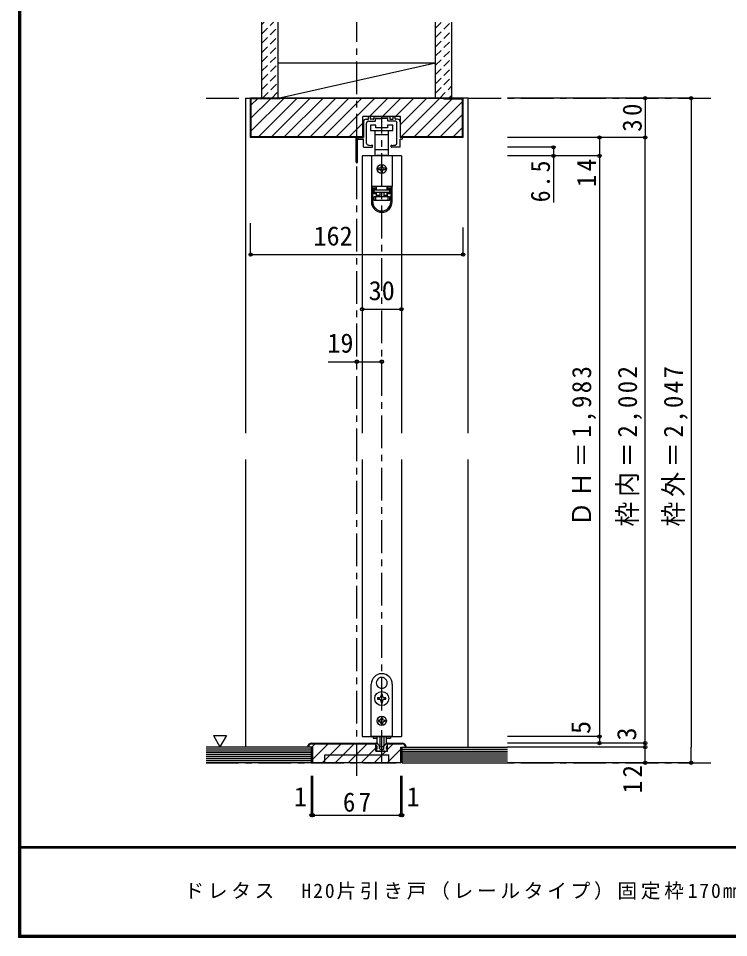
# Model space of a CAD drawing. Units: millimetres at full size, sheet at 1:5; details may follow other scales. Extents: x -973 to 977, y -718 to 696.
# Drawn here: x -973 to -432, y -701 to 0 of the extents above; entities that cross this region are included whole.
import ezdxf
from ezdxf.enums import TextEntityAlignment as Align

# ---------------------------------------------------------------- set-up
doc = ezdxf.new("R2010")
doc.units = ezdxf.units.MM
doc.header["$LTSCALE"] = 5
doc.header["$PDMODE"] = 32
doc.header["$PDSIZE"] = 2.5
doc.linetypes.add('CHAIN1', pattern=[8, 5, -1, 1, -1])
doc.linetypes.add('DASHED1', pattern=[1.8, 1.2, -0.6])
for name, color, linetype in [('0-1_通り芯', 4, 'CHAIN1'), ('0-2_柱', 3, 'Continuous'), ('0-3_仕上げ', 2, 'Continuous'), ('0-4_枠', 3, 'Continuous'), ('0-6_扉', 6, 'Continuous'), ('0-7_金物', 7, 'Continuous'), ('0-A_文字', 7, 'Continuous'), ('0-B_寸法', 7, 'Continuous'), ('0-C_ハッチ', 4, 'DASHED1'), ('F-1_枠', 6, 'Continuous'), ('F-A_文字', 7, 'Continuous')]:
    doc.layers.add(name, color=color, linetype=linetype)
doc.styles.add('ＭＳ ゴシック', font='')
doc.styles.get('ＭＳ ゴシック').set_extended_font_data('MS Gothic')

# ---------------------------------------------------------------- blocks, each defined once
blk = doc.blocks.new('下荷重(戸車)')
at = {"layer": '0-7_金物'}
for p, q in [((8.5, 37.107), (4.5, 37.107)), ((-5.25, 30.107), (0, 30.107)), ((0, 30.107), (5.25, 30.107)), ((5.25, 30.107), (5.25, 33.107)), ((5.25, 18.507), (5.25, 30.107)), ((0, 18.507), (-5.25, 18.507)), ((-5.25, 18.507), (-5.25, 14.107)), ((-5.25, 14.107), (-4, 14.107)), ((-4, 14.107), (-4, 13.807)), ((4, 14.107), (-4, 14.107)), ((5.25, 18.507), (0, 18.507)), ((4, 14.107), (5.25, 14.107)), ((4, 13.807), (4, 14.107)), ((5.25, 14.107), (5.25, 18.507)), ((7.9, 13.807), (-7.9, 13.807)), ((-7.9, 13.807), (-7.9, -9.493)), ((7.9, 13.807), (7.9, -9.493)), ((-1.5, 4.307), (-2.5, 4.307)), ((-2.5, 3.307), (-1.5, 3.307)), ((-0.5, 6.307), (-0.5, 5.307)), ((-0.5, 2.307), (-0.5, 1.307)), ((0.5, 5.307), (0.5, 6.307)), ((0.5, 1.307), (0.5, 2.307)), ((2.5, 4.307), (1.5, 4.307)), ((1.5, 3.307), (2.5, 3.307)), ((7.9, -9.493), (-7.9, -9.493)), ((-7.9, -9.493), (-7.9, -9.593)), ((-6.9, -9.593), (-7.9, -9.593)), ((-7.9, -9.593), (-7.9, -21.293)), ((-4.2, -9.593), (-6.9, -9.593)), ((-6.9, -21.293), (-6.9, -9.593)), ((-6.1, -10.593), (-6.1, -15.293)), ((-6.1, -10.593), (-4.2, -10.593)), ((-5.9, -11.693), (-5.9, -12.193)), ((-4, -11.693), (-5.9, -11.693)), ((-5.9, -12.193), (5.9, -12.193)), ((-5.9, -14.193), (-5.9, -12.193)), ((-4.9, -9.593), (-4.9, -9.493)), ((-4.2, -9.593), (-4.2, -10.593)), ((-4, -11.693), (-4, -9.493)), ((4, -9.493), (4, -11.693)), ((5.9, -11.693), (4, -11.693)), ((6.9, -9.593), (4.2, -9.593)), ((4.2, -10.593), (4.2, -9.593)), ((4.2, -11.593), (4.2, -10.593)), ((4.2, -10.593), (6.1, -10.593)), ((6.1, -11.593), (4.2, -11.593)), ((4.9, -9.493), (4.9, -9.593)), ((5.9, -12.193), (5.9, -11.693)), ((5.9, -12.193), (5.9, -14.193)), ((6.1, -15.293), (6.1, -10.593)), ((6.9, -9.593), (6.9, -21.293)), ((7.9, -9.593), (6.9, -9.593)), ((7.9, -9.493), (7.9, -9.593)), ((7.9, -21.293), (7.9, -9.593)), ((-6.1, -14.293), (-4.2, -14.293)), ((-4.2, -15.293), (-6.1, -15.293)), ((5.9, -14.193), (-5.9, -14.193)), ((-5.9, -17.193), (-4.9, -17.193)), ((-4.9, -17.193), (4.9, -17.193)), ((-4.9, -17.193), (-4.9, -20.193)), ((4.9, -20.193), (-4.9, -20.193)), ((-4.2, -14.293), (-4.2, -15.293)), ((-4.2, -15.293), (-4.2, -17.193)), ((-4, -16.193), (-4, -14.193)), ((-1.5, -14.193), (-1.5, -17.193)), ((1.5, -14.193), (1.5, -17.193)), ((1.5, -16.193), (4, -16.193)), ((6.1, -15.293), (4.2, -15.293)), ((4.2, -17.193), (4.2, -15.293)), ((4.9, -17.193), (5.9, -17.193)), ((5.9, -17.193), (5.9, -20.193))]:
    blk.add_line(p, q, dxfattribs=at)
for points in [[(-8.5, 33.107), (0, 33.107), (8.5, 33.107), (8.5, 37.107)], [(4.5, 37.107), (4.5, 35.107), (-4.5, 35.107), (-4.5, 37.107), (-8.5, 37.107), (-8.5, 33.107)], [(-5.25, 33.107), (-5.25, 30.107), (-5.25, 18.507)], [(-4.2, -10.593), (-4.2, -11.593), (-6.1, -11.593)], [(-4.9, -20.193), (-5.9, -20.193), (-5.9, -17.193)], [(-4, -17.193), (-4, -16.193), (-1.5, -16.193)], [(4, -14.193), (4, -16.193), (4, -17.193)], [(4.2, -15.293), (4.2, -14.293), (6.1, -14.293)], [(5.9, -20.193), (4.9, -20.193), (4.9, -17.193)]]:
    blk.add_lwpolyline(points, dxfattribs=at)
blk.add_circle((0, 3.807), 3.5, dxfattribs=at)
for centre, radius, start, end in [((-2.5, 3.807), 0.5, 90, 180), ((-2.5, 3.807), 0.5, 180, 270), ((-1.5, 5.307), 1, 270, 0), ((-1.5, 2.307), 1, 0, 90), ((0, 6.307), 0.5, 90, 180), ((0, 1.307), 0.5, 180, 270), ((0, 6.307), 0.5, 0, 90), ((0, 1.307), 0.5, 270, 0), ((1.5, 5.307), 1, 180, 270), ((1.5, 2.307), 1, 90, 180), ((2.5, 3.807), 0.5, 0, 90), ((2.5, 3.807), 0.5, 270, 0), ((0, -21.293), 7.9, 180, 0), ((0, -21.293), 6.9, 180, 0)]:
    blk.add_arc(centre, radius, start, end, dxfattribs=at)
blk = doc.blocks.new('03')
at = {"layer": '0-B_寸法'}
for p, q in [((-11.079, 7.476), (-9.529, 7.476)), ((-9.229, 7.776), (-9.229, 9.176)), ((-8.029, 9.476), (-8.929, 9.476)), ((-7.729, 7.776), (-7.729, 9.176)), ((-5.529, 7.476), (-7.429, 7.476)), ((-5.229, 9.176), (-5.229, 7.776)), ((-4.929, 9.476), (6.771, 9.476)), ((-3.729, 6.276), (-3.729, 7.676)), ((-3.429, 7.976), (0.621, 7.976)), ((0.921, 8.276), (0.621, 7.976)), ((0.921, 8.276), (1.221, 7.976)), ((5.271, 7.976), (1.221, 7.976)), ((5.571, 6.276), (5.571, 7.676)), ((7.071, 9.176), (7.071, 7.776)), ((7.371, 7.476), (9.271, 7.476)), ((9.571, 7.776), (9.571, 9.176)), ((9.871, 9.476), (10.771, 9.476)), ((11.071, 7.776), (11.071, 9.176)), ((12.921, 7.476), (11.371, 7.476)), ((-13.079, 5.476), (-13.079, -6.524)), ((-10.679, -11.096), (-10.679, 4.476)), ((-9.229, 5.976), (-4.029, 5.976)), ((11.071, 5.976), (5.871, 5.976)), ((12.521, -11.096), (12.521, 4.476)), ((14.921, 5.476), (14.921, -6.524)), ((-18.179, -6.524), (-13.079, -6.524)), ((16.321, -6.524), (14.921, -6.524)), ((-18.679, -25.124), (-18.679, -7.024)), ((-17.479, -25.124), (-17.479, -8.224)), ((-16.979, -7.724), (-13.079, -7.724)), ((-13.079, -13.724), (-13.079, -7.724)), ((-6.229, -13.724), (-6.229, -12.649)), ((8.071, -13.724), (8.071, -12.649)), ((16.321, -7.724), (14.921, -7.724)), ((14.921, -13.724), (14.921, -7.724)), ((-12.779, -14.024), (-6.529, -14.024)), ((14.621, -14.024), (8.371, -14.024))]:
    blk.add_line(p, q, dxfattribs=at)
for centre, radius, start, end in [((-11.079, 5.476), 2, 90, 180), ((-9.529, 7.776), 0.3, 270, 0), ((-8.929, 9.176), 0.3, 90, 180), ((-8.029, 9.176), 0.3, 0, 90), ((-7.429, 7.776), 0.3, 180, 270), ((-5.529, 7.776), 0.3, 270, 0), ((-4.929, 9.176), 0.3, 90, 180), ((-3.429, 7.676), 0.3, 90, 180), ((5.271, 7.676), 0.3, 0, 90), ((6.771, 9.176), 0.3, 0, 90), ((7.371, 7.776), 0.3, 180, 270), ((9.271, 7.776), 0.3, 270, 0), ((9.871, 9.176), 0.3, 90, 180), ((10.771, 9.176), 0.3, 0, 90), ((11.371, 7.776), 0.3, 180, 270), ((12.921, 5.476), 2, 0, 90), ((-9.229, 4.476), 1.5, 90, 180), ((-4.029, 6.276), 0.3, 270, 0), ((5.871, 6.276), 0.3, 180, 270), ((11.071, 4.476), 1.5, 0, 90), ((-18.179, -7.024), 0.5, 90, 180), ((16.321, -7.124), 0.6, 0, 90), ((-16.979, -8.224), 0.5, 90, 180), ((-12.779, -13.724), 0.3, 180, 270), ((-9.679, -11.096), 1, 180, 243.25632), ((-7.879, -7.524), 5, 243.25632, 284.75682), ((-6.529, -12.649), 0.3, 0, 104.75682), ((-6.529, -13.724), 0.3, 270, 0), ((8.371, -12.649), 0.3, 75.24318, 180), ((8.371, -13.724), 0.3, 180, 270), ((9.721, -7.524), 5, 255.24318, 296.74368), ((11.521, -11.096), 1, 296.74368, 0), ((14.621, -13.724), 0.3, 270, 0), ((16.321, -7.124), 0.6, 270, 0), ((-18.079, -25.124), 0.6, 180, 0)]:
    blk.add_arc(centre, radius, start, end, dxfattribs=at)

msp = doc.modelspace()

# ---------------------------------------------------------------- linework, layer by layer
at = {"layer": '0-1_通り芯'}
for p, q in [((-715.18, -577.5), (-715.18, -2.5)), ((-830.18, -60.5), (-441.18, -60.5)), ((-696.18, -567.5), (-696.18, -74.5)), ((-830.18, -567.5), (-441.18, -567.5))]:
    msp.add_line(p, q, dxfattribs=at)
at = {"layer": '0-1_通り芯', "linetype": 'Continuous'}
msp.add_line((-737.18, -261.5), (-696.18, -261.5), dxfattribs=at)
at = {"layer": '0-1_通り芯', "color": 7}
for p in [(-715.18, -261.5), (-696.18, -261.5)]:
    msp.add_point(p, dxfattribs=at)
at = {"layer": '0-2_柱', "color": 7}
msp.add_line((-775.18, -60.5), (-655.18, -33.5), dxfattribs=at)
at = {"layer": '0-2_柱'}
for p, q in [((-775.18, -33.5), (-655.18, -33.5)), ((-775.18, -60.5), (-655.18, -60.5))]:
    msp.add_line(p, q, dxfattribs=at)
at = {"layer": '0-3_仕上げ'}
for p, q in [((-787.68, -60.5), (-787.68, -2.5)), ((-775.18, -60.5), (-775.18, -2.5)), ((-655.18, -60.5), (-655.18, -2.5)), ((-642.68, -60.5), (-642.68, -2.5)), ((-749.68, -555.5), (-830.18, -555.5)), ((-749.68, -567.5), (-749.68, -555.5)), ((-680.68, -567.5), (-680.68, -555.5)), ((-680.68, -555.5), (-600.18, -555.5)), ((-749.68, -567.5), (-830.18, -567.5)), ((-680.68, -567.5), (-600.18, -567.5))]:
    msp.add_line(p, q, dxfattribs=at)
at = {"layer": '0-3_仕上げ', "color": 7}
for p, q in [((-749.68, -557), (-830.18, -557)), ((-749.68, -558.5), (-830.18, -558.5)), ((-749.68, -560), (-830.18, -560)), ((-680.68, -557), (-600.18, -557)), ((-680.68, -558.5), (-600.18, -558.5)), ((-680.68, -560), (-600.18, -560)), ((-749.68, -561.5), (-830.18, -561.5)), ((-749.68, -563), (-830.18, -563)), ((-749.68, -564.5), (-830.18, -564.5)), ((-749.68, -566), (-830.18, -566)), ((-680.68, -561.5), (-600.18, -561.5)), ((-680.68, -563), (-600.18, -563)), ((-680.68, -564.5), (-600.18, -564.5)), ((-680.68, -566), (-600.18, -566))]:
    msp.add_line(p, q, dxfattribs=at)
at = {"layer": '0-4_枠', "color": 4}
for p, q in [((-800.18, -60.5), (-796.18, -60.5)), ((-800.18, -60.5), (-800.18, -316)), ((-630.18, -60.5), (-634.18, -60.5)), ((-630.18, -316), (-630.18, -60.5)), ((-800.18, -336), (-800.18, -555.5)), ((-630.18, -555.5), (-630.18, -336))]:
    msp.add_line(p, q, dxfattribs=at)
at = {"layer": '0-4_枠'}
for p, q in [((-796.18, -90.5), (-796.18, -60.5)), ((-634.18, -60.5), (-796.18, -60.5)), ((-795.68, -90), (-795.68, -61)), ((-649.18, -61), (-649.18, -60.5)), ((-649.18, -61), (-634.68, -61)), ((-634.68, -90), (-634.68, -61)), ((-634.18, -90.5), (-634.18, -60.5)), ((-710.58, -90.5), (-710.58, -74.5)), ((-681.78, -74.5), (-710.58, -74.5)), ((-681.78, -90.5), (-681.78, -74.5)), ((-710.58, -90.5), (-796.18, -90.5)), ((-710.58, -90), (-795.68, -90)), ((-634.68, -90), (-681.78, -90)), ((-634.18, -90.5), (-681.78, -90.5)), ((-749.68, -552.5), (-700.58, -552.5)), ((-749.68, -553), (-700.58, -553)), ((-700.58, -558.5), (-700.58, -552.5)), ((-691.78, -552.5), (-680.68, -552.5)), ((-691.78, -553), (-680.68, -553)), ((-748.68, -555.5), (-752.68, -555.5)), ((-748.68, -567.5), (-748.68, -555.5)), ((-681.68, -567.5), (-748.68, -567.5)), ((-690.68, -567.5), (-690.68, -561.5))]:
    msp.add_line(p, q, dxfattribs=at)
for points in [[(-773.68, -60.5), (-773.68, -61), (-795.68, -61)], [(-700.58, -558.5), (-691.78, -558.5), (-691.78, -552.5)], [(-681.68, -567.5), (-681.68, -555.5), (-677.68, -555.5)], [(-739.68, -567.5), (-739.68, -561.5), (-690.68, -561.5)]]:
    msp.add_lwpolyline(points, dxfattribs=at)
for centre, radius, start, end in [((-749.68, -555.5), 3, 90, 180), ((-749.68, -555.5), 2.5, 90, 180), ((-680.68, -555.5), 3, 0, 90), ((-680.68, -555.5), 2.5, 0, 90)]:
    msp.add_arc(centre, radius, start, end, dxfattribs=at)
at = {"layer": '0-6_扉'}
for p, q in [((-681.18, -104.5), (-711.18, -104.5)), ((-711.18, -104.5), (-711.18, -316)), ((-681.18, -104.5), (-681.18, -316)), ((-711.18, -336), (-711.18, -547.5)), ((-681.18, -336), (-681.18, -547.5)), ((-711.18, -547.5), (-681.18, -547.5))]:
    msp.add_line(p, q, dxfattribs=at)
at = {"layer": '0-7_金物'}
for p, q in [((-696.279, -502.351), (-696.18, -502.45)), ((-696.081, -502.351), (-696.18, -502.45)), ((-704.18, -547.5), (-704.18, -507.5)), ((-699.823, -508.489), (-699.688, -508.525)), ((-699.724, -508.66), (-699.688, -508.525)), ((-692.538, -508.489), (-692.673, -508.525)), ((-692.637, -508.66), (-692.673, -508.525)), ((-688.18, -507.5), (-688.18, -547.5)), ((-698.38, -518), (-699.33, -518)), ((-699.33, -518), (-699.33, -519)), ((-696.68, -515.35), (-696.68, -516.3)), ((-695.68, -515.35), (-696.68, -515.35)), ((-695.68, -516.3), (-695.68, -515.35)), ((-693.03, -518), (-693.98, -518)), ((-693.03, -519), (-693.03, -518)), ((-699.33, -519), (-698.38, -519)), ((-695.68, -521.65), (-695.68, -520.7)), ((-693.98, -519), (-693.03, -519)), ((-697.98, -535), (-698.58, -535)), ((-698.58, -535), (-698.58, -536)), ((-698.58, -536), (-697.98, -536)), ((-696.68, -533.1), (-695.68, -533.1)), ((-696.68, -533.1), (-696.68, -533.7)), ((-696.68, -537.3), (-696.68, -537.9)), ((-695.68, -537.9), (-696.68, -537.9)), ((-695.68, -533.1), (-695.68, -533.7)), ((-695.68, -537.3), (-695.68, -537.9)), ((-694.38, -535), (-693.78, -535)), ((-688.18, -547.5), (-704.18, -547.5)), ((-702.78, -547.5), (-702.78, -548.7)), ((-702.78, -548.7), (-699.648, -548.7)), ((-700.68, -552.5), (-700.137, -552.5)), ((-700.68, -553.5), (-700.68, -552.5)), ((-698.518, -553.912), (-699.784, -552.647)), ((-699.68, -551.921), (-699.68, -547.5)), ((-697.68, -547.5), (-697.68, -555.121)), ((-694.68, -547.5), (-694.68, -555.121)), ((-693.842, -553.912), (-692.577, -552.647)), ((-692.713, -548.7), (-689.58, -548.7)), ((-692.68, -551.921), (-692.68, -547.5)), ((-689.58, -547.5), (-689.58, -548.7)), ((-699.98, -558.5), (-700.466, -557.274)), ((-699.68, -557), (-700.28, -557)), ((-698.88, -558.5), (-699.98, -558.5)), ((-699.68, -557), (-699.68, -555.736)), ((-698.88, -558.5), (-698.68, -558.3)), ((-698.68, -558.3), (-698.48, -558.5)), ((-693.88, -558.5), (-698.48, -558.5)), ((-698.306, -554), (-697.98, -554)), ((-697.78, -556.7), (-697.78, -554.2)), ((-694.98, -555.421), (-697.38, -555.421)), ((-696.18, -557.3), (-695.88, -557)), ((-695.88, -557), (-694.88, -557)), ((-694.58, -556.7), (-694.58, -554.2)), ((-694.055, -554), (-694.38, -554)), ((-693.68, -558.3), (-693.88, -558.5)), ((-693.48, -558.5), (-693.68, -558.3)), ((-693.48, -558.5), (-692.38, -558.5)), ((-692.68, -557), (-692.68, -555.736)), ((-692.68, -557), (-692.08, -557)), ((-692.38, -558.5), (-691.894, -557.274))]:
    msp.add_line(p, q, dxfattribs=at)
for points in [[(-696.68, -520.7), (-696.68, -521.65), (-695.68, -521.65)], [(-693.78, -535), (-693.78, -536), (-694.38, -536)], [(-691.68, -553.5), (-691.68, -552.5), (-692.223, -552.5)], [(-697.48, -557), (-696.48, -557), (-696.18, -557.3)]]:
    msp.add_lwpolyline(points, dxfattribs=at)
for centre, radius in [((-696.18, -518.5), 5.35), ((-696.18, -535.5), 3.5)]:
    msp.add_circle(centre, radius, dxfattribs=at)
for centre, radius, start, end in [((-696.18, -507.5), 8, 0, 180), ((-696.18, -506.5), 4.15, 91.3645, 208.6355), ((-696.18, -506.5), 4.15, 331.3645, 88.6355), ((-696.18, -506.5), 4.15, 211.3645, 328.6355), ((-698.38, -516.3), 1.7, 270, 0), ((-693.98, -516.3), 1.7, 180, 270), ((-698.38, -520.7), 1.7, 0, 90), ((-693.98, -520.7), 1.7, 90, 180), ((-697.98, -533.7), 1.3, 270, 0), ((-697.98, -537.3), 1.3, 0, 90), ((-694.38, -533.7), 1.3, 180, 270), ((-694.38, -537.3), 1.3, 90, 180), ((-702.68, -555.736), 3, 0, 48.19), ((-700.137, -553), 0.5, 45, 90), ((-697.68, -551.921), 2, 180, 264.78409), ((-698.306, -553.7), 0.3, 225, 270), ((-697.88, -554.112), 0.2, 0, 84.78409), ((-694.48, -554.112), 0.2, 95.21591, 180), ((-694.68, -551.921), 2, 275.21591, 0), ((-694.055, -553.7), 0.3, 270, 315), ((-689.68, -555.736), 3, 131.81, 180), ((-692.223, -553), 0.5, 90, 135), ((-700.28, -557.2), 0.2, 90, 201.616), ((-697.98, -554.2), 0.2, 0, 90), ((-697.48, -556.7), 0.3, 180, 270), ((-697.38, -555.121), 0.3, 180, 270), ((-694.98, -555.121), 0.3, 270, 0), ((-694.88, -556.7), 0.3, 270, 0), ((-694.38, -554.2), 0.2, 90, 180), ((-692.08, -557.2), 0.2, 338.384, 90)]:
    msp.add_arc(centre, radius, start, end, dxfattribs=at)
at = {"layer": '0-A_文字'}
msp.add_line((-824.616, -546.686), (-819.616, -555.347), dxfattribs=at)
msp.add_lwpolyline([(-824.616, -546.686), (-814.616, -546.686), (-819.616, -555.347)], dxfattribs=at)
at = {"layer": '0-B_寸法', "color": 4}
for p, q in [((-460.18, -60.5), (-600.18, -60.5)), ((-495.18, -60.5), (-495.18, -90.5)), ((-460.18, -60.5), (-460.18, -555.5)), ((-495.18, -90.5), (-600.18, -90.5)), ((-530.18, -90.5), (-530.18, -104.5)), ((-495.18, -567.5), (-495.18, -90.5)), ((-565.18, -98), (-600.18, -98)), ((-565.18, -98), (-565.18, -140.03)), ((-530.18, -104.5), (-600.18, -104.5)), ((-530.18, -104.5), (-530.18, -547.5)), ((-796.18, -179.804), (-796.18, -155.746)), ((-634.18, -179.804), (-634.18, -159.246)), ((-796.18, -179.804), (-634.18, -179.804)), ((-711.18, -221.5), (-681.18, -221.5)), ((-530.18, -547.5), (-600.18, -547.5)), ((-495.18, -552.5), (-600.18, -552.5)), ((-530.18, -547.5), (-530.18, -552.5)), ((-495.18, -555.5), (-600.18, -555.5)), ((-460.18, -567.5), (-460.18, -555.5)), ((-460.18, -567.5), (-600.18, -567.5)), ((-749.68, -607.5), (-749.68, -577.5)), ((-748.68, -607.5), (-748.68, -577.5)), ((-681.68, -607.5), (-681.68, -577.5)), ((-680.68, -607.5), (-680.68, -577.5)), ((-749.68, -607.5), (-748.68, -607.5)), ((-748.68, -607.5), (-681.68, -607.5)), ((-681.68, -607.5), (-680.68, -607.5))]:
    msp.add_line(p, q, dxfattribs=at)
at = {"layer": '0-B_寸法'}
for p in [(-495.18, -60.5), (-460.18, -60.5), (-530.18, -90.5), (-495.18, -90.5), (-565.18, -98), (-565.18, -104.5), (-530.18, -104.5), (-796.18, -179.804), (-634.18, -179.804), (-711.18, -221.5), (-681.18, -221.5), (-530.18, -547.5), (-530.18, -552.5), (-495.18, -552.5), (-495.18, -555.5), (-495.18, -567.5), (-460.18, -567.5), (-749.68, -607.5), (-748.68, -607.5), (-681.68, -607.5), (-680.68, -607.5)]:
    msp.add_point(p, dxfattribs=at)
at = {"layer": '0-C_ハッチ'}
for p, q in [((-787.652, -11.466), (-778.686, -2.5)), ((-787.652, -4.395), (-785.757, -2.5)), ((-787.652, -18.537), (-775.152, -6.037)), ((-655.18, -14.174), (-643.506, -2.5)), ((-655.18, -7.103), (-650.577, -2.5)), ((-787.652, -25.608), (-775.152, -13.108)), ((-655.18, -21.246), (-642.68, -8.746)), ((-787.652, -32.679), (-775.152, -20.179)), ((-655.18, -28.317), (-642.68, -15.817)), ((-787.652, -39.751), (-775.152, -27.251)), ((-655.18, -35.388), (-642.68, -22.888)), ((-787.331, -46.5), (-775.152, -34.322)), ((-655.18, -42.459), (-642.68, -29.959)), ((-787.68, -53.921), (-775.152, -41.393)), ((-655.18, -49.53), (-642.68, -37.03)), ((-787.188, -60.5), (-775.152, -48.464)), ((-655.18, -56.601), (-642.68, -44.101)), ((-780.117, -60.5), (-775.152, -55.535)), ((-652.008, -60.5), (-642.68, -51.172)), ((-644.937, -60.5), (-642.68, -58.243))]:
    msp.add_line(p, q, dxfattribs=at)
at = {"layer": '0-C_ハッチ', "linetype": 'Continuous'}
for p, q in [((-795.68, -85.486), (-770.694, -60.5)), ((-795.68, -75.587), (-781.094, -61)), ((-795.68, -65.687), (-790.993, -61)), ((-790.295, -90), (-760.795, -60.5)), ((-780.395, -90), (-750.895, -60.5)), ((-770.496, -90), (-740.996, -60.5)), ((-731.096, -60.5), (-760.596, -90)), ((-721.197, -60.5), (-750.697, -90)), ((-740.797, -90), (-711.297, -60.5)), ((-730.898, -90), (-701.398, -60.5)), ((-705.498, -74.5), (-691.498, -60.5)), ((-695.599, -74.5), (-681.599, -60.5)), ((-685.699, -74.5), (-671.699, -60.5)), ((-681.78, -80.48), (-661.8, -60.5)), ((-681.4, -90), (-651.9, -60.5)), ((-671.501, -90), (-642.501, -61)), ((-661.601, -90), (-634.68, -63.079)), ((-651.702, -90), (-634.68, -72.978)), ((-720.998, -90), (-710.58, -79.582)), ((-641.802, -90), (-634.68, -82.878)), ((-711.099, -90), (-710.58, -89.481)), ((-749.416, -555.5), (-746.915, -553)), ((-748.68, -564.664), (-737.016, -553)), ((-741.617, -567.5), (-727.116, -553)), ((-731.717, -567.5), (-717.217, -553)), ((-721.818, -567.5), (-707.318, -553)), ((-691.78, -557.262), (-687.519, -553)), ((-711.918, -567.5), (-700.58, -556.162)), ((-702.019, -567.5), (-693.019, -558.5)), ((-692.119, -567.5), (-681.68, -557.061))]:
    msp.add_line(p, q, dxfattribs=at)
at = {"layer": 'F-1_枠'}
for p, q in [((-973.347, 695.833), (-973.347, -700.833)), ((-972.514, 695.833), (-972.514, -700.833)), ((-971.68, 695.833), (-971.68, -700.833)), ((976.653, -631.667), (-973.347, -631.667)), ((976.653, -632.5), (-973.347, -632.5)), ((976.653, -699.167), (-973.347, -699.167)), ((976.653, -700), (-973.347, -700)), ((976.653, -700.833), (-973.347, -700.833))]:
    msp.add_line(p, q, dxfattribs=at)

# ---------------------------------------------------------------- block references
at = {"layer": '0-7_金物'}
for name, p in [('03', (-697.101, -83.976)), ('下荷重(戸車)', (-696.18, -118.307))]:
    msp.add_blockref(name, p, dxfattribs=at)

# ---------------------------------------------------------------- texts
at = {"layer": '0-1_通り芯', "color": 7, "style": 'ＭＳ ゴシック'}
msp.add_text('19', height=14.66, dxfattribs=at).set_placement((-737.68, -259), align=Align.BOTTOM_LEFT)
at = {"layer": '0-B_寸法', "style": 'ＭＳ ゴシック'}
for s, p in [('162', (-748.275, -177.304)), ('30', (-706.18, -219)), ('1', (-763.18, -605)), ('1', (-677.18, -605))]:
    msp.add_text(s, height=14.66, dxfattribs=at).set_placement(p, align=Align.BOTTOM_LEFT)
for s, p in [('5', (-532.68, -545.5)), ('3', (-497.68, -550.5))]:
    msp.add_text(s, height=14.66, rotation=90, dxfattribs=at).set_placement(p, align=Align.BOTTOM_LEFT)
at = {"layer": '0-B_寸法', "char_height": 14.66, "attachment_point": 7, "rotation": 90, "style": 'ＭＳ ゴシック'}
for s, insert in [('\\T1.27;\\W0.95;30', (-497.68, -86.125)), ('\\T1.27;\\W0.9;6.5', (-567.68, -139.883)), ('\\T1.27;\\W0.95;14', (-532.68, -128.342)), ('\\T1.19;\\W0.95;ＤＨ＝1,983', (-532.68, -387.25)), ('\\T1.19;\\W0.95;枠内＝2,002', (-497.68, -387.25)), ('\\T1.19;\\W0.95;枠外＝2,047', (-462.68, -387.25)), ('\\T1.27;\\W0.95;12', (-497.68, -590.75))]:
    msp.add_mtext(s, dxfattribs=dict(at, insert=insert))
at = {"layer": '0-B_寸法', "insert": (-725.805, -605), "char_height": 14.66, "attachment_point": 7, "style": 'ＭＳ ゴシック'}
msp.add_mtext('\\T1.27;\\W0.95;67', dxfattribs=at)
at = {"layer": 'F-A_文字', "insert": (-846.68, -673.333), "char_height": 11, "attachment_point": 7, "style": 'ＭＳ ゴシック'}
msp.add_mtext('\\T1.19;ドレタス\u3000H20片引き戸（レールタイプ）固定枠170㎜幅\u30003方枠＋敷居Q型／床直付けレール', dxfattribs=at)

doc.saveas('drawing.dxf')
